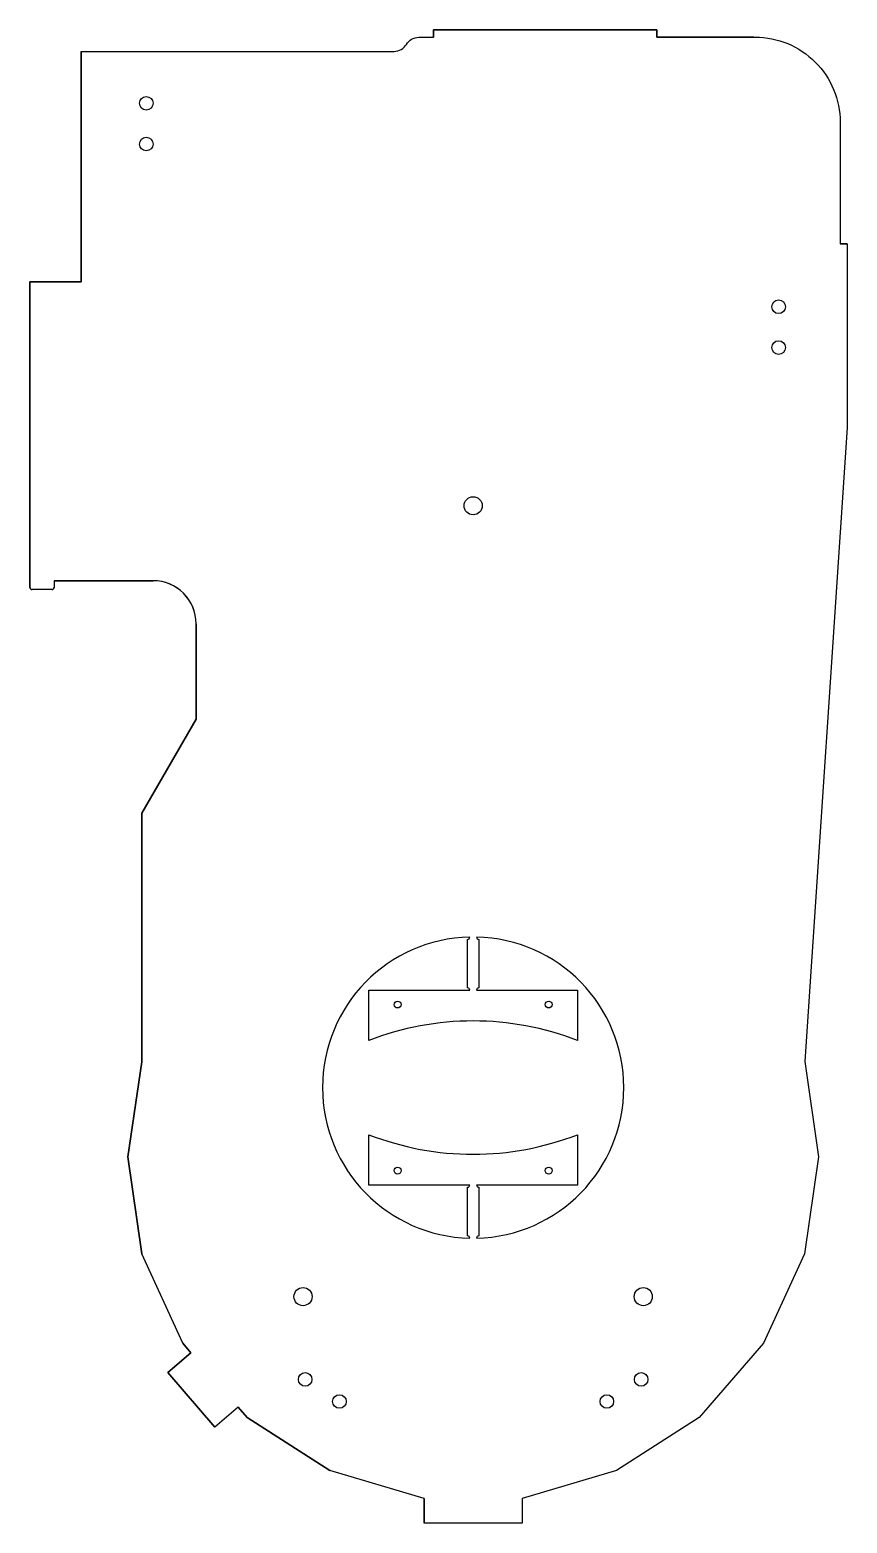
# Model space of a CAD drawing. Header units: millimetres. Extents: x -196 to 165, y -449 to 210.
import ezdxf

# ---------------------------------------------------------------- set-up
doc = ezdxf.new("R2010")
doc.units = ezdxf.units.MM
doc.layers.get('0').update_dxf_attribs({"linetype": 'CONTINUOUS'})

msp = doc.modelspace()

# ---------------------------------------------------------------- linework, layer by layer
for p, q in [((81.1, 210.11), (-17.53, 210.11)), ((-17.53, 210.11), (-17.53, 206.9)), ((81.1, 206.9), (81.1, 210.11)), ((123.88, 206.9), (81.1, 206.9)), ((-173, 200.6), (-173, 98.9)), ((-173, 200.6), (-34.92, 200.6)), ((165.1, 115.6), (162, 115.6)), ((165.1, 115.6), (165.1, 34.6)), ((-173, 98.9), (-195.7, 98.9)), ((-195.7, 98.9), (-195.7, -36)), ((165.1, 34.6), (146.5, -245.39)), ((-186, -37), (-194.7, -37)), ((-185, -33.1), (-185, -36)), ((-185, -33.1), (-141.3, -33.1)), ((-122.3, -52.1), (-122.3, -94.2)), ((-122.3, -94.2), (-146.2, -135.7)), ((-146.2, -135.7), (-146.2, -245.48)), ((-146.2, -245.48), (-152.4, -287.4)), ((146.5, -245.39), (152.4, -287.4)), ((-152.4, -287.4), (-146.23, -330.34)), ((152.4, -287.4), (146.23, -330.34)), ((-128.21, -369.79), (-146.23, -330.34)), ((146.23, -330.34), (128.21, -369.79)), ((-124.61, -373.94), (-134.79, -382.76)), ((-128.21, -369.79), (-124.61, -373.94)), ((128.21, -369.79), (99.8, -402.58)), ((-134.79, -382.76), (-113.97, -406.79)), ((-103.79, -397.97), (-113.97, -406.79)), ((-103.79, -397.97), (-99.8, -402.58)), ((-99.8, -402.58), (-63.31, -426.03)), ((99.8, -402.58), (63.31, -426.03)), ((-21.69, -438.25), (-63.31, -426.03)), ((63.31, -426.03), (21.69, -438.25)), ((-21.69, -438.25), (-21.69, -449.2)), ((21.69, -438.25), (21.69, -449.2)), ((21.69, -449.2), (-21.69, -449.2))]:
    msp.add_line(p, q)
for points in [[(21.69, -449.2), (-21.69, -449.2), (-21.69, -438.25), (-63.31, -426.03), (-99.8, -402.58), (-103.79, -397.97), (-113.97, -406.79), (-134.79, -382.76), (-124.61, -373.94), (-128.21, -369.79), (-146.23, -330.34), (-152.4, -287.4), (-146.2, -245.48), (-146.2, -135.7), (-122.3, -94.2), (-122.3, -52.1, 0.414214), (-141.3, -33.1), (-185, -33.1), (-185, -36, -0.414214), (-186, -37), (-194.7, -37, -0.414214), (-195.7, -36), (-195.7, 98.9), (-173, 98.9), (-173, 200.6), (-34.92, 200.6, 0.265763), (-29.49, 203.71, -0.264126), (-24.02, 206.86), (-17.53, 206.9), (-17.53, 210.11), (81.1, 210.11), (81.1, 206.9), (124.5, 206.9, -0.414214), (162, 169.4), (162, 115.6), (165.1, 115.6), (165.1, 34.6), (146.5, -245.39), (152.4, -287.4), (146.23, -330.34), (128.21, -369.79), (99.8, -402.58), (63.31, -426.03), (21.69, -438.25)], [(46.04, -236.11, 0.187631), (-46.04, -236.11), (-46.04, -213.89), (-1.5, -213.89, 0.414214), (-2.5, -212.89), (-2.5, -191.45, 0.423053), (-1.5, -190.42, 0.977686), (-1.5, -323.38, 0.423053), (-2.5, -322.35), (-2.5, -300.91, 0.414214), (-1.5, -299.91), (-46.04, -299.91), (-46.04, -277.69, 0.187631), (46.04, -277.69), (46.04, -299.91), (1.5, -299.91, 0.414214), (2.5, -300.91), (2.5, -322.35, 0.423053), (1.5, -323.38, 0.977686), (1.5, -190.42, 0.423053), (2.5, -191.45), (2.5, -212.89, 0.414214), (1.5, -213.89), (46.04, -213.89)]]:
    msp.add_lwpolyline(points, format="xyb", close=True)
for centre, radius in [((-144.3, 177.7), 3), ((-144.3, 177.7), 3), ((-144.3, 159.7), 3), ((-144.3, 159.7), 3), ((134.85, 87.85), 3), ((134.85, 87.85), 3), ((134.85, 69.85), 3), ((134.85, 69.85), 3), ((0, 0), 4), ((0, 0), 4), ((-33.34, -220.24), 1.5), ((33.34, -220.24), 1.5), ((-33.34, -293.56), 1.5), ((33.34, -293.56), 1.5), ((-75.1, -349.2), 4), ((-75.1, -349.2), 4), ((75.1, -349.2), 4), ((75.1, -349.2), 4), ((-74.17, -385.76), 3), ((-74.17, -385.76), 3), ((74.17, -385.76), 3), ((74.17, -385.76), 3), ((-59.03, -395.49), 3), ((-59.03, -395.49), 3), ((59.03, -395.49), 3), ((59.03, -395.49), 3)]:
    msp.add_circle(centre, radius)
for centre, radius, start, end in [((-34.92, 206.9), 6.3, 270, 329.53229), ((-194.7, -36), 1, 180, 270), ((-186, -36), 1, -90, 0), ((-141.3, -52.1), 19, 0, 90)]:
    msp.add_arc(centre, radius, start, end)

doc.saveas('drawing.dxf')
